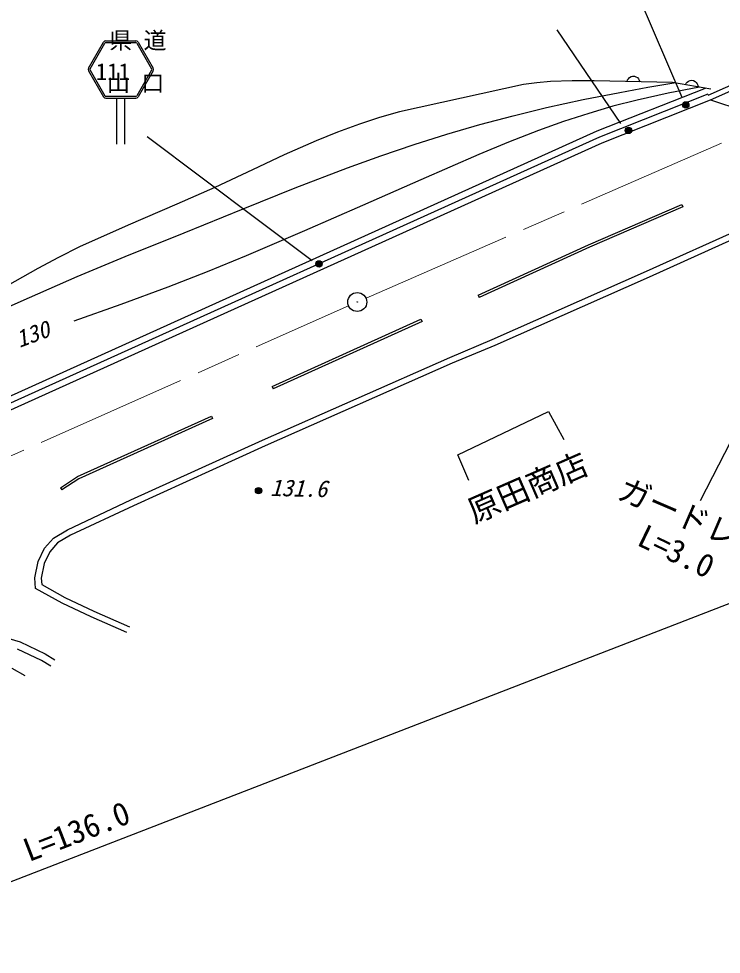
# Model space of a CAD drawing. Units: millimetres, scale not verified. Extents: x 18377 to 658377, y -109912 to 250088.
# Drawn here: x 116291 to 171543, y 112104 to 185640 of the extents above; entities that cross this region are included whole.
import ezdxf
from ezdxf.enums import TextEntityAlignment as Align

# ---------------------------------------------------------------- set-up
doc = ezdxf.new("R2010")
doc.units = ezdxf.units.MM
doc.header["$LTSCALE"] = 1000
doc.linetypes.add('CHAIN', pattern=[18.5, 12, -1.5, 3.5, -1.5])
for name, color, linetype, lineweight in [('M-BGD', 7, 'Continuous', 25), ('M-BMK', 2, 'CHAIN', 13), ('M-STR-STR1', 1, 'Continuous', 25)]:
    doc.layers.add(name, color=color, linetype=linetype, lineweight=lineweight)
doc.styles.add('ＭＳ ゴシック', font='')
doc.styles.add('ＭＳ 明朝', font='')
doc.styles.get('ＭＳ ゴシック').set_extended_font_data('MS Gothic')
doc.styles.get('ＭＳ 明朝').set_extended_font_data('MS Mincho')

# ---------------------------------------------------------------- blocks, each defined once
blk = doc.blocks.new('BUHIN1')
at = {"color": 7, "linetype": 'Continuous', "lineweight": 25}
for radius in [746, 22.5]:
    blk.add_circle((0, 0), radius, dxfattribs=at)
blk = doc.blocks.new('BUHIN46')
at = {"color": 7, "linetype": 'Continuous', "lineweight": 25}
blk.add_lwpolyline([(-493, 86), (-433, 192), (-358, 278), (-245, 370), (-127, 410), (-5, 425), (148, 398), (258, 343), (356, 265), (433, 140), (475, 34), (493, -86)], dxfattribs=at)
blk = doc.blocks.new('BUHIN47')
at = {"color": 7, "linetype": 'Continuous', "lineweight": 25}
blk.add_lwpolyline([(-500, 11), (-457, 125), (-395, 221), (-298, 329), (-187, 387), (-69, 419), (86, 416), (203, 378), (312, 316), (407, 204), (465, 105), (500, -11)], dxfattribs=at)
blk = doc.blocks.new('BUHIN122')
at = {"color": 7, "linetype": 'Continuous', "lineweight": 25}
for centre, radius in [((0, 0), 250), ((0, 0), 219), ((0, 0), 188), ((0, 0), 156), ((0, 0), 125), ((0, 0), 93.8), ((-1, 1), 62.5), ((0, 0), 31.2)]:
    blk.add_circle(centre, radius, dxfattribs=at)
blk = doc.blocks.new('BUHIN144')
at = {"color": 7, "linetype": 'Continuous', "lineweight": 25}
for centre, radius in [((0, 0), 250), ((0, 0), 219), ((0, 0), 188), ((0, 0), 156), ((0, 0), 125), ((0, 0), 93.8), ((-1, 1), 62.5), ((0, 0), 31.2)]:
    blk.add_circle(centre, radius, dxfattribs=at)

msp = doc.modelspace()

# ---------------------------------------------------------------- linework, layer by layer
at = {"layer": 'M-BGD'}
for p, q in [((168467, 179436), (156576, 207129)), ((163634, 177401), (158631, 184778)), ((123135, 183900), (125502, 183900)), ((121777, 181750), (122962, 183800)), ((121898, 181700), (123066, 183720)), ((123152, 183770), (125485, 183770)), ((125572, 183720), (126740, 181700)), ((125676, 183800), (126861, 181750)), ((121777, 181550), (122962, 179500)), ((121898, 181600), (123066, 179580)), ((126740, 181600), (125572, 179580)), ((126861, 181550), (125676, 179500)), ((167710, 180637), (161553, 180768)), ((167710, 180637), (161553, 180768)), ((161794, 176818), (170314, 180192)), ((170732, 180111), (167710, 180637)), ((170732, 180111), (167710, 180637)), ((125485, 179530), (123152, 179530)), ((161988, 176358), (170498, 179727)), ((123135, 179400), (125502, 179400)), ((124019, 175789), (124019, 179400)), ((124619, 179400), (124619, 175789)), ((162183, 175897), (170682, 179262)), ((96090, 147164), (161794, 176818)), ((96296, 146709), (161988, 176358)), ((96501, 146253), (162183, 175897)), ((139380, 166603), (126406, 176354)), ((182827, 172869), (169870, 147758)), ((161102, 167858), (168446, 171048)), ((161102, 167858), (168446, 171048)), ((168525, 170864), (161183, 167676)), ((168525, 170864), (161183, 167676)), ((168446, 171048), (168525, 170864)), ((168446, 171048), (168525, 170864)), ((165664, 165794), (173482, 169313)), ((165664, 165794), (173482, 169313)), ((173688, 168857), (165868, 165337)), ((173688, 168857), (165868, 165337)), ((152415, 163914), (161102, 167858)), ((152415, 163914), (161102, 167858)), ((161183, 167676), (152497, 163732)), ((161183, 167676), (152497, 163732)), ((153524, 160421), (165664, 165794)), ((153524, 160421), (165664, 165794)), ((165868, 165337), (153722, 159962)), ((165868, 165337), (153722, 159962)), ((152415, 163914), (152497, 163732)), ((152415, 163914), (152497, 163732)), ((136218, 156738), (147926, 162025)), ((136218, 156738), (147926, 162025)), ((148009, 161843), (136300, 156555)), ((148009, 161843), (136300, 156555)), ((147926, 162025), (148009, 161843)), ((147926, 162025), (148009, 161843)), ((150188, 159020), (153524, 160421)), ((150188, 159020), (153524, 160421)), ((153722, 159962), (150386, 158561)), ((153722, 159962), (150386, 158561)), ((135470, 152517), (150188, 159020)), ((135470, 152517), (150188, 159020)), ((150386, 158561), (135674, 152061)), ((150386, 158561), (135674, 152061)), ((136218, 156738), (136300, 156555)), ((136218, 156738), (136300, 156555)), ((150836, 151362), (157949, 154774)), ((150836, 151362), (157949, 154774)), ((157949, 154774), (159150, 152564)), ((157949, 154774), (159150, 152564)), ((120918, 149646), (131452, 154389)), ((120918, 149646), (131452, 154389)), ((131534, 154206), (121015, 149471)), ((131534, 154206), (121015, 149471)), ((131452, 154389), (131534, 154206)), ((131452, 154389), (131534, 154206)), ((125103, 147814), (135470, 152517)), ((125103, 147814), (135470, 152517)), ((135674, 152061), (125313, 147360)), ((135674, 152061), (125313, 147360)), ((151701, 149344), (150836, 151362)), ((151701, 149344), (150836, 151362)), ((119575, 148765), (120918, 149646)), ((119575, 148765), (120918, 149646)), ((121015, 149471), (119685, 148598)), ((121015, 149471), (119685, 148598)), ((119575, 148765), (119685, 148598)), ((119575, 148765), (119685, 148598)), ((120127, 145476), (125103, 147814)), ((120127, 145476), (125103, 147814)), ((65634, 98441), (193020, 147770)), ((125313, 147360), (120361, 145034)), ((125313, 147360), (120361, 145034)), ((119021, 144823), (120127, 145476)), ((119021, 144823), (120127, 145476)), ((120361, 145034), (119345, 144433)), ((120361, 145034), (119345, 144433)), ((118318, 144019), (119021, 144823)), ((118318, 144019), (119021, 144823)), ((119345, 144433), (118738, 143740)), ((119345, 144433), (118738, 143740)), ((117815, 142988), (118318, 144019)), ((117815, 142988), (118318, 144019)), ((118738, 143740), (118293, 142828)), ((118738, 143740), (118293, 142828)), ((117564, 141706), (117815, 142988)), ((117564, 141706), (117815, 142988)), ((118293, 142828), (118066, 141672)), ((118293, 142828), (118066, 141672)), ((117614, 140852), (117564, 141706)), ((117614, 140852), (117564, 141706)), ((118066, 141672), (118097, 141157)), ((118066, 141672), (118097, 141157)), ((119700, 139702), (117614, 140852)), ((119700, 139702), (117614, 140852)), ((118097, 141157), (119928, 140148)), ((118097, 141157), (119928, 140148)), ((119928, 140148), (122194, 139077)), ((119928, 140148), (122194, 139077)), ((121987, 138622), (119700, 139702)), ((121987, 138622), (119700, 139702)), ((122194, 139077), (125002, 137848)), ((122194, 139077), (125002, 137848)), ((124802, 137390), (121987, 138622)), ((124802, 137390), (121987, 138622)), ((114242, 137290), (116404, 136661)), ((114242, 137290), (116404, 136661)), ((118078, 135203), (116190, 136099)), ((118078, 135203), (116190, 136099)), ((116404, 136661), (118364, 135732)), ((116404, 136661), (118364, 135732)), ((118364, 135732), (119143, 135254)), ((118364, 135732), (119143, 135254)), ((116805, 133990), (115779, 134571)), ((116805, 133990), (115779, 134571)), ((118830, 134742), (118078, 135203)), ((118830, 134742), (118078, 135203))]:
    msp.add_line(p, q, dxfattribs=at)
for points in [[(112562, 161721), (117136, 163736), (120895, 165369), (124676, 166948), (129299, 168823), (133935, 170697), (138029, 172339), (142154, 173928), (144757, 174874), (147379, 175762), (149964, 176572), (152566, 177325), (155175, 178016), (157807, 178651), (160676, 179278), (163567, 179848), (165760, 180247), (167955, 180631)], [(112562, 161721), (117136, 163736), (120895, 165369), (124676, 166948), (129299, 168823), (133935, 170697), (138029, 172339), (142154, 173928), (144757, 174874), (147379, 175762), (149964, 176572), (152566, 177325), (155175, 178016), (157807, 178651), (160676, 179278), (163567, 179848), (165760, 180247), (167955, 180631)], [(161554, 180768), (159828, 180767), (158109, 180706), (157048, 180611), (155995, 180457), (151122, 179387), (146242, 178327), (144657, 177872), (143080, 177356), (141370, 176730), (139672, 176044), (137168, 174929), (134682, 173756), (131726, 172386), (128738, 171066), (124888, 169414), (121063, 167706), (119420, 166883), (117796, 166002), (115376, 164636)], [(161554, 180768), (159828, 180767), (158109, 180706), (157048, 180611), (155995, 180457), (151122, 179387), (146242, 178327), (144657, 177872), (143080, 177356), (141370, 176730), (139672, 176044), (137168, 174929), (134682, 173756), (131726, 172386), (128738, 171066), (124888, 169414), (121063, 167706), (119420, 166883), (117796, 166002), (115376, 164636)], [(169824, 180270), (167374, 179789), (164936, 179249), (163019, 178755), (161117, 178202), (159128, 177559), (157159, 176859), (154810, 175949), (152475, 174979), (147905, 172977), (143333, 170959), (138761, 168974), (134167, 167008), (131100, 165741), (128010, 164530), (124331, 163179), (120634, 161874)], [(169824, 180270), (167374, 179789), (164936, 179249), (163019, 178755), (161117, 178202), (159128, 177559), (157159, 176859), (154810, 175949), (152475, 174979), (147905, 172977), (143333, 170959), (138761, 168974), (134167, 167008), (131100, 165741), (128010, 164530), (124331, 163179), (120634, 161874)]]:
    msp.add_lwpolyline(points, dxfattribs=at)
for centre, radius, start, end in [((123135, 183700), 200, 90, 149.96338), ((125502, 183700), 200, 30.03671, 90), ((123152, 183670), 100, 90, 149.96338), ((125485, 183670), 100, 30.03671, 90), ((121950, 181650), 200, 149.96338, 210.0369), ((121984, 181650), 100, 149.96338, 210.0369), ((126653, 181650), 100, 329.96333, 30.03671), ((126688, 181650), 200, 329.96333, 30.03671), ((123135, 179600), 200, 210.0369, 270), ((123152, 179630), 100, 210.0369, 270), ((125485, 179630), 100, 270, 329.96333), ((125502, 179600), 200, 270, 329.96333)]:
    msp.add_arc(centre, radius, start, end, dxfattribs=at)
at = {"layer": 'M-BMK'}
for p, q in [((143604, 163671), (181933, 180397)), ((67333, 129820), (142231, 163067))]:
    msp.add_line(p, q, dxfattribs=at)
at = {"layer": 'M-STR-STR1'}
for p, q in [((170518, 179627), (176508, 182307)), ((170682, 179262), (176665, 181939)), ((170682, 179262), (180619, 175986))]:
    msp.add_line(p, q, dxfattribs=at)

# ---------------------------------------------------------------- block references
at = {"layer": 'M-BGD'}
for name, p in [('BUHIN47', (164632, 180702)), ('BUHIN47', (164632, 180702)), ('BUHIN46', (169221, 180374)), ('BUHIN46', (169221, 180374)), ('BUHIN122', (168750, 178865)), ('BUHIN144', (168750, 178865)), ('BUHIN122', (164246, 176860)), ('BUHIN144', (164246, 176860)), ('BUHIN122', (139908, 166370)), ('BUHIN144', (139908, 166370)), ('BUHIN1', (142917, 163371)), ('BUHIN122', (135154, 148542)), ('BUHIN144', (135154, 148542))]:
    msp.add_blockref(name, p, dxfattribs=at)

# ---------------------------------------------------------------- texts
at = {"layer": 'M-BGD', "style": 'ＭＳ ゴシック'}
for s, p in [('県 道', (123414, 182878)), ('111', (122350, 180422)), ('山 口', (123234, 179526))]:
    msp.add_text(s, height=1320, dxfattribs=at).set_placement(p, align=Align.BOTTOM_LEFT)
at = {"layer": 'M-BGD', "oblique": 15}
for s, rotation, style, p in [('130', 20.4, 'ＭＳ 明朝', (116484, 159389)), ('130', 20.4, 'ＭＳ 明朝', (116484, 159389)), ('131.6', 358.8, 'ＭＳ ゴシック', (136044, 147731)), ('131.6', 358.8, 'ＭＳ ゴシック', (136044, 147731))]:
    msp.add_text(s, height=1320, rotation=rotation, dxfattribs=dict(at, style=style)).set_placement(p, align=Align.BOTTOM_LEFT)
at = {"layer": 'M-BGD', "style": 'ＭＳ ゴシック'}
for s, rotation, p in [('原田商店', 23.6, (152317, 145462)), ('原田商店', 23.6, (152317, 145462)), ('ガードレール', 336.7, (163027, 147473)), ('L=3.0', 334.3, (164571, 143814)), ('L=136.0', 21.1, (117293, 118835))]:
    msp.add_text(s, height=1833, rotation=rotation, dxfattribs=at).set_placement(p, align=Align.BOTTOM_LEFT)

doc.saveas('drawing.dxf')
